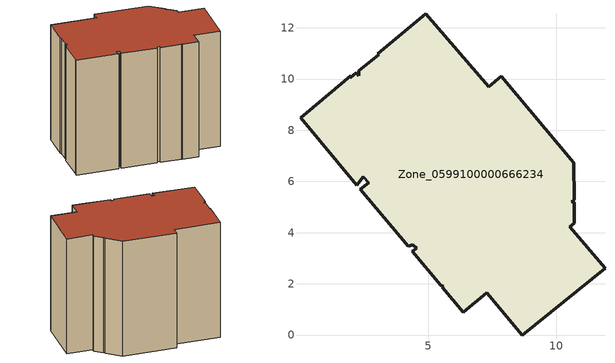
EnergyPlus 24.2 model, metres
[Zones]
Zone_0599100000666234
 floor ground (C_G): 11.9,2.6 8.68,0 7.28,1.66 6.37,0.89 5.55,1.86 5.58,1.92 5.48,1.95 4.37,3.28 4.55,3.39 4.39,3.53 4.22,3.46 2.35,5.69 2.68,5.95 2.47,6.18 2.21,5.86 0.01,8.48 0.25,8.68 1.97,10.13 1.95,10.04 2.19,10.24 2.29,10.13 2.29,10.31 3.07,10.94 3.02,10.99 4.9,12.54 7.37,9.69 7.86,10.1 10.68,6.73 10.7,5.29 10.6,5.22 10.7,5.18 10.71,4.37 10.52,4.22 z0
 wall outside (C_F): 8.68,0 11.9,2.6 10.52,4.22 10.71,4.37 10.7,5.18 10.6,5.22 10.7,5.29 10.68,6.73 7.86,10.1 7.37,9.69 4.9,12.54 3.02,10.99 3.07,10.94 2.29,10.31 2.29,10.13 2.19,10.24 1.95,10.04 1.97,10.13 0.25,8.68 0.01,8.48 2.21,5.86 2.47,6.18 2.68,5.95 2.35,5.69 4.22,3.46 4.39,3.53 4.55,3.39 4.37,3.28 5.48,1.95 5.58,1.92 5.55,1.86 6.37,0.89 7.28,1.66 8.68,0 z0:9.88
 roof outside (C_R): 2.29,10.13 2.19,10.24 1.95,10.04 1.97,10.13 0.25,8.68 0.01,8.48 2.21,5.86 2.47,6.18 2.68,5.95 2.35,5.69 4.22,3.46 4.39,3.53 4.55,3.39 4.37,3.28 5.48,1.95 5.58,1.92 5.55,1.86 6.37,0.89 7.28,1.66 8.68,0 11.9,2.6 10.52,4.22 10.71,4.37 10.7,5.18 10.6,5.22 10.7,5.29 10.68,6.73 7.86,10.1 7.37,9.69 4.9,12.54 3.02,10.99 3.07,10.94 2.29,10.31 z9.88
[BUILDING]
Pand.0599100000666234: North Axis=0; Terrain=City; Loads Convergence Tolerance Value=0.04; Temperature Convergence Tolerance Value=0.4; Solar Distribution=FullExterior; Maximum Number of Warmup Days=25; Minimum Number of Warmup Days=1
[Site:Location]
Rotterdam.The.Hague.AP_ZH_NLD Design_Conditions: Latitude=51.96; Longitude=4.45; Time Zone=1; Elevation=-4.5
[SITE:GROUNDTEMPERATURE:BUILDINGSURFACE]
18, 18, 18, 18, 18, 18, 18, 18, 18, 18, 18, 18
[MATERIAL] Thermal Absorptance=0.9; Solar Absorptance=0.7; Visible Absorptance=0.7
Name | Roughness | Thickness | Conductivity | Density | Specific Heat
G.TI.1946 | MediumSmooth | 0.15 | 1 | 540 | 1210
F.TI.1946 | Rough | 0.3 | 0.857143 | 1920 | 840
R.TI.1946 | MediumRough | 0.2 | 0.1 | 1500 | 1000
[CONSTRUCTION]
C_G: G.TI.1946
C_F: F.TI.1946
C_R: R.TI.1946
[ZONE]
Zone_0599100000666234: Type=1; Multiplier=1; Ceiling Height=Autocalculate; Volume=Autocalculate; Floor Area=autocalculate; Part of Total Floor Area=Yes
[ZONEINFILTRATION:DESIGNFLOWRATE]
Infil_Zone_0599100000666234: Zone or ZoneList or Space or SpaceList=Zone_0599100000666234; Schedule=AlwaysOn; Design Flow Rate Calculation Method=Flow/Area; Flow Rate per Floor Area=0.003; Constant Term Coefficient=1; Temperature Term Coefficient=0; Velocity Term Coefficient=0; Velocity Squared Term Coefficient=0
[HVACTEMPLATE:ZONE:IDEALLOADSAIRSYSTEM]
Zone_0599100000666234: Maximum Heating Supply Air Temperature=50; Minimum Cooling Supply Air Temperature=13; Maximum Heating Supply Air Humidity Ratio=0.0156; Minimum Cooling Supply Air Humidity Ratio=0.0077; Heating Limit=NoLimit; Cooling Limit=NoLimit; Dehumidification Control Type=ConstantSensibleHeatRatio; Cooling Sensible Heat Ratio=0.7; Dehumidification Setpoint=60; Humidification Control Type=None; Humidification Setpoint=30; Outdoor Air Method=None; Outdoor Air Flow Rate per Person=0.00944; Outdoor Air Flow Rate per Zone Floor Area=0; Outdoor Air Flow Rate per Zone=0; Demand Controlled Ventilation Type=None; Outdoor Air Economizer Type=NoEconomizer; Heat Recovery Type=None; Sensible Heat Recovery Effectiveness=0.7; Latent Heat Recovery Effectiveness=0.65
[ZONECONTROL:THERMOSTAT]
ThermostatControl_Zone_0599100000666234: Zone or ZoneList=Zone_0599100000666234; Control Type Schedule=DualSetpointControlType; Control 1=Thermostat_Zone_0599100000666234; Temperature Difference Between Cutout And Setpoint=0
[THERMOSTATSETPOINT:DUALSETPOINT]
Thermostat_Zone_0599100000666234: Heating Setpoint Temperature Schedule=HeatingSetpoint_Zone_0599100000666234; Cooling Setpoint Temperature Schedule=CoolingSetpoint_Zone_0599100000666234
[SCHEDULE:COMPACT]
HeatingSetpoint_Zone_0599100000666234: Through: 12/31, For: AllDays, Until: 24:00, 21
CoolingSetpoint_Zone_0599100000666234: Through: 12/31, For: AllDays, Until: 24:00, 24
DualSetpointControlType: Through: 12/31, For: AllDays, Until: 24:00, 4
AlwaysOn: Through: 12/31, For: AllDays, Until: 24:00, 1
